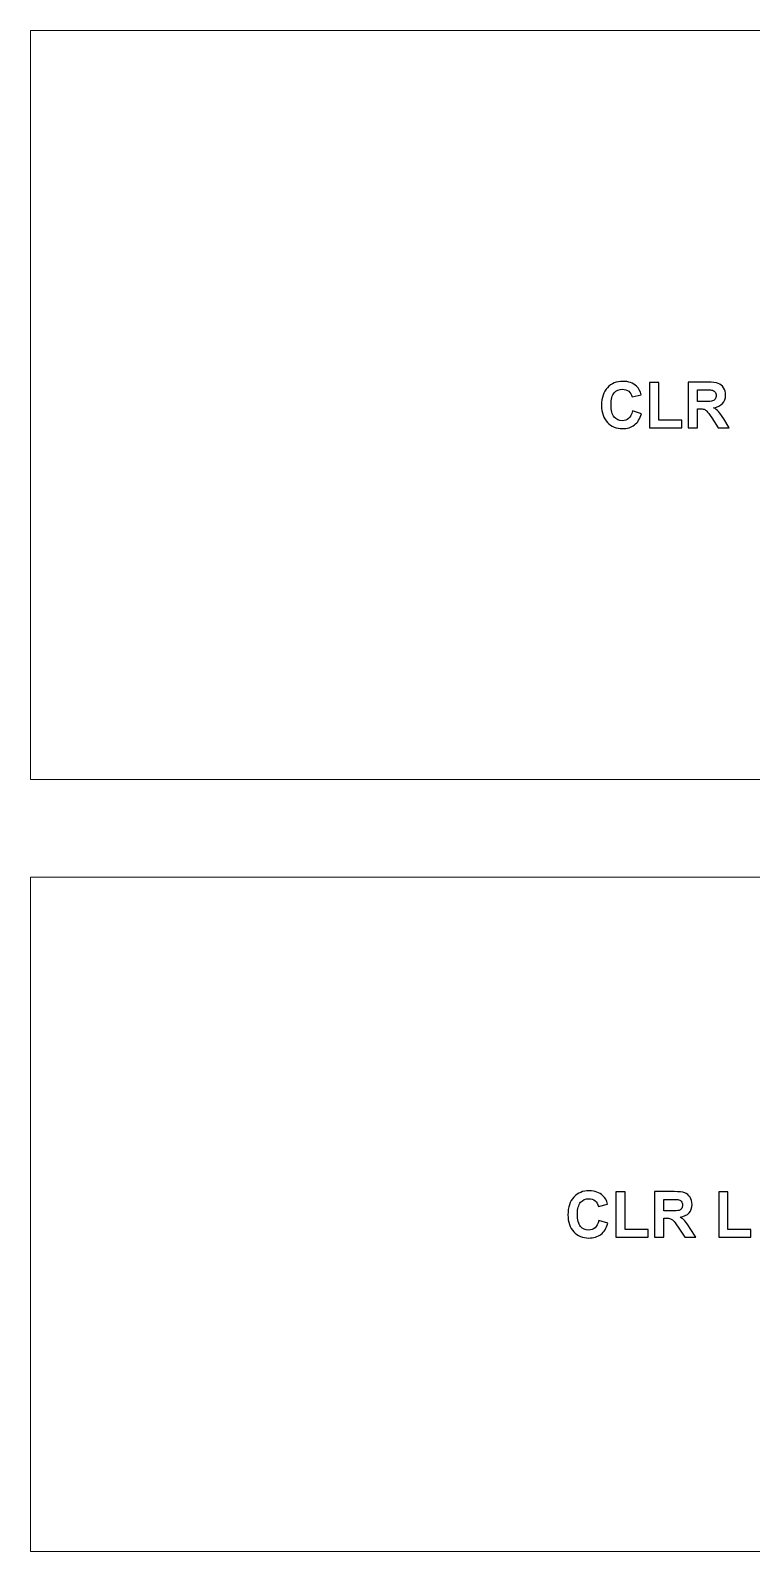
# Model space of a CAD drawing. Header units: inches. Extents: x -4.19 to 0.65, y 0.81 to 5.45.
# Drawn here: x -4.19 to -1.992, y 0.812 to 5.449 of the extents above; entities that cross this region are included whole.
import ezdxf

# ---------------------------------------------------------------- set-up
doc = ezdxf.new("R2010")
doc.units = ezdxf.units.IN
doc.header["$MEASUREMENT"] = 0
doc.layers.add('Layer 1', color=7, linetype='Continuous')

msp = doc.modelspace()

# ---------------------------------------------------------------- linework, layer by layer
at = {"layer": 'Layer 1', "color": 250, "lineweight": 18}
for points in [[(-4.1904, 3.1654), (0.6521, 3.1654), (0.6521, 5.4489), (-4.1904, 5.4489), (-4.1904, 3.1654)], [(-4.1904, 0.8125), (0.6521, 0.8125), (0.6521, 2.8676), (-4.1904, 2.8676), (-4.1904, 0.8125)]]:
    msp.add_lwpolyline(points, close=True, dxfattribs=at)
at = {"layer": 'Layer 1', "color": 250}
for points, knots in [([(-2.3556, 4.2889), (-2.3556, 4.2889), (-2.3284, 4.2805), (-2.3284, 4.2805), (-2.3284, 4.2805), (-2.3325, 4.2652), (-2.3395, 4.2538), (-2.3492, 4.2463), (-2.3492, 4.2463), (-2.359, 4.2389), (-2.3713, 4.2352), (-2.3862, 4.2352), (-2.3862, 4.2352), (-2.4047, 4.2352), (-2.4199, 4.2415), (-2.4318, 4.2542), (-2.4318, 4.2542), (-2.4437, 4.2668), (-2.4497, 4.2841), (-2.4497, 4.306), (-2.4497, 4.306), (-2.4497, 4.3292), (-2.4437, 4.3472), (-2.4317, 4.36), (-2.4317, 4.36), (-2.4198, 4.3729), (-2.404, 4.3793), (-2.3845, 4.3793), (-2.3845, 4.3793), (-2.3675, 4.3793), (-2.3536, 4.3742), (-2.343, 4.3641), (-2.343, 4.3641), (-2.3367, 4.3582), (-2.3319, 4.3496), (-2.3287, 4.3384), (-2.3287, 4.3384), (-2.3287, 4.3384), (-2.3566, 4.3318), (-2.3566, 4.3318), (-2.3566, 4.3318), (-2.3582, 4.339), (-2.3616, 4.3447), (-2.3669, 4.3489), (-2.3669, 4.3489), (-2.3721, 4.3531), (-2.3785, 4.3552), (-2.3859, 4.3552), (-2.3859, 4.3552), (-2.3963, 4.3552), (-2.4046, 4.3515), (-2.4111, 4.3441), (-2.4111, 4.3441), (-2.4175, 4.3367), (-2.4207, 4.3247), (-2.4207, 4.3081), (-2.4207, 4.3081), (-2.4207, 4.2905), (-2.4175, 4.278), (-2.4112, 4.2705), (-2.4112, 4.2705), (-2.4049, 4.263), (-2.3966, 4.2593), (-2.3865, 4.2593), (-2.3865, 4.2593), (-2.379, 4.2593), (-2.3726, 4.2617), (-2.3672, 4.2664), (-2.3672, 4.2664), (-2.3618, 4.2712), (-2.3579, 4.2787), (-2.3556, 4.2889)], [0, 0, 0, 0, 0.052632, 0.052632, 0.052632, 0.052632, 0.105263, 0.105263, 0.105263, 0.105263, 0.157895, 0.157895, 0.157895, 0.157895, 0.210526, 0.210526, 0.210526, 0.210526, 0.263158, 0.263158, 0.263158, 0.263158, 0.315789, 0.315789, 0.315789, 0.315789, 0.368421, 0.368421, 0.368421, 0.368421, 0.421053, 0.421053, 0.421053, 0.421053, 0.473684, 0.473684, 0.473684, 0.473684, 0.526316, 0.526316, 0.526316, 0.526316, 0.578947, 0.578947, 0.578947, 0.578947, 0.631579, 0.631579, 0.631579, 0.631579, 0.684211, 0.684211, 0.684211, 0.684211, 0.736842, 0.736842, 0.736842, 0.736842, 0.789474, 0.789474, 0.789474, 0.789474, 0.842105, 0.842105, 0.842105, 0.842105, 0.894737, 0.894737, 0.894737, 0.894737, 1, 1, 1, 1]), ([(-2.3034, 4.2375), (-2.3034, 4.2375), (-2.3034, 4.3756), (-2.3034, 4.3756), (-2.3034, 4.3756), (-2.3034, 4.3756), (-2.2752, 4.3756), (-2.2752, 4.3756), (-2.2752, 4.3756), (-2.2752, 4.3756), (-2.2752, 4.2611), (-2.2752, 4.2611), (-2.2752, 4.2611), (-2.2752, 4.2611), (-2.2054, 4.2611), (-2.2054, 4.2611), (-2.2054, 4.2611), (-2.2054, 4.2611), (-2.2054, 4.2375), (-2.2054, 4.2375), (-2.2054, 4.2375), (-2.2054, 4.2375), (-2.3034, 4.2375), (-2.3034, 4.2375)], [0, 0, 0, 0, 0.142857, 0.142857, 0.142857, 0.142857, 0.285714, 0.285714, 0.285714, 0.285714, 0.428571, 0.428571, 0.428571, 0.428571, 0.571429, 0.571429, 0.571429, 0.571429, 0.714286, 0.714286, 0.714286, 0.714286, 1, 1, 1, 1]), ([(-2.1854, 4.2375), (-2.1854, 4.2375), (-2.1854, 4.3768), (-2.1854, 4.3768), (-2.1854, 4.3768), (-2.1854, 4.3768), (-2.1262, 4.3768), (-2.1262, 4.3768), (-2.1262, 4.3768), (-2.1114, 4.3768), (-2.1005, 4.3755), (-2.0938, 4.373), (-2.0938, 4.373), (-2.087, 4.3705), (-2.0816, 4.3661), (-2.0776, 4.3597), (-2.0776, 4.3597), (-2.0735, 4.3533), (-2.0715, 4.346), (-2.0715, 4.3377), (-2.0715, 4.3377), (-2.0715, 4.3273), (-2.0745, 4.3186), (-2.0807, 4.3118), (-2.0807, 4.3118), (-2.0868, 4.305), (-2.0959, 4.3008), (-2.1081, 4.299), (-2.1081, 4.299), (-2.1021, 4.2954), (-2.0971, 4.2916), (-2.0931, 4.2873), (-2.0931, 4.2873), (-2.0892, 4.2831), (-2.0839, 4.2755), (-2.0772, 4.2647), (-2.0772, 4.2647), (-2.0772, 4.2647), (-2.0602, 4.2375), (-2.0602, 4.2375), (-2.0602, 4.2375), (-2.0602, 4.2375), (-2.0938, 4.2375), (-2.0938, 4.2375), (-2.0938, 4.2375), (-2.0938, 4.2375), (-2.114, 4.2679), (-2.114, 4.2679), (-2.114, 4.2679), (-2.1212, 4.2787), (-2.1262, 4.2855), (-2.1289, 4.2883), (-2.1289, 4.2883), (-2.1315, 4.2911), (-2.1343, 4.2931), (-2.1373, 4.2941), (-2.1373, 4.2941), (-2.1403, 4.2951), (-2.1451, 4.2957), (-2.1515, 4.2957), (-2.1515, 4.2957), (-2.1515, 4.2957), (-2.1572, 4.2957), (-2.1572, 4.2957), (-2.1572, 4.2957), (-2.1572, 4.2957), (-2.1572, 4.2375), (-2.1572, 4.2375), (-2.1572, 4.2375), (-2.1572, 4.2375), (-2.1854, 4.2375), (-2.1854, 4.2375)], [0, 0, 0, 0, 0.052632, 0.052632, 0.052632, 0.052632, 0.105263, 0.105263, 0.105263, 0.105263, 0.157895, 0.157895, 0.157895, 0.157895, 0.210526, 0.210526, 0.210526, 0.210526, 0.263158, 0.263158, 0.263158, 0.263158, 0.315789, 0.315789, 0.315789, 0.315789, 0.368421, 0.368421, 0.368421, 0.368421, 0.421053, 0.421053, 0.421053, 0.421053, 0.473684, 0.473684, 0.473684, 0.473684, 0.526316, 0.526316, 0.526316, 0.526316, 0.578947, 0.578947, 0.578947, 0.578947, 0.631579, 0.631579, 0.631579, 0.631579, 0.684211, 0.684211, 0.684211, 0.684211, 0.736842, 0.736842, 0.736842, 0.736842, 0.789474, 0.789474, 0.789474, 0.789474, 0.842105, 0.842105, 0.842105, 0.842105, 0.894737, 0.894737, 0.894737, 0.894737, 1, 1, 1, 1]), ([(-2.1572, 4.3178), (-2.1572, 4.3178), (-2.1364, 4.3178), (-2.1364, 4.3178), (-2.1364, 4.3178), (-2.123, 4.3178), (-2.1146, 4.3184), (-2.1112, 4.3196), (-2.1112, 4.3196), (-2.1079, 4.3207), (-2.1052, 4.3227), (-2.1033, 4.3254), (-2.1033, 4.3254), (-2.1014, 4.3282), (-2.1005, 4.3317), (-2.1005, 4.3359), (-2.1005, 4.3359), (-2.1005, 4.3406), (-2.1017, 4.3444), (-2.1042, 4.3473), (-2.1042, 4.3473), (-2.1067, 4.3502), (-2.1103, 4.352), (-2.1148, 4.3527), (-2.1148, 4.3527), (-2.1171, 4.3531), (-2.1239, 4.3532), (-2.1353, 4.3532), (-2.1353, 4.3532), (-2.1353, 4.3532), (-2.1572, 4.3532), (-2.1572, 4.3532), (-2.1572, 4.3532), (-2.1572, 4.3532), (-2.1572, 4.3178), (-2.1572, 4.3178)], [0, 0, 0, 0, 0.1, 0.1, 0.1, 0.1, 0.2, 0.2, 0.2, 0.2, 0.3, 0.3, 0.3, 0.3, 0.4, 0.4, 0.4, 0.4, 0.5, 0.5, 0.5, 0.5, 0.6, 0.6, 0.6, 0.6, 0.7, 0.7, 0.7, 0.7, 0.8, 0.8, 0.8, 0.8, 1, 1, 1, 1]), ([(-2.4579, 1.8218), (-2.4579, 1.8218), (-2.4307, 1.8134), (-2.4307, 1.8134), (-2.4307, 1.8134), (-2.4349, 1.7981), (-2.4419, 1.7867), (-2.4516, 1.7793), (-2.4516, 1.7793), (-2.4613, 1.7718), (-2.4736, 1.7681), (-2.4886, 1.7681), (-2.4886, 1.7681), (-2.5071, 1.7681), (-2.5223, 1.7744), (-2.5342, 1.7871), (-2.5342, 1.7871), (-2.5461, 1.7997), (-2.5521, 1.817), (-2.5521, 1.8389), (-2.5521, 1.8389), (-2.5521, 1.8621), (-2.5461, 1.8801), (-2.5341, 1.8929), (-2.5341, 1.8929), (-2.5221, 1.9058), (-2.5064, 1.9122), (-2.4869, 1.9122), (-2.4869, 1.9122), (-2.4698, 1.9122), (-2.456, 1.9071), (-2.4454, 1.8971), (-2.4454, 1.8971), (-2.439, 1.8911), (-2.4343, 1.8825), (-2.4311, 1.8714), (-2.4311, 1.8714), (-2.4311, 1.8714), (-2.4589, 1.8647), (-2.4589, 1.8647), (-2.4589, 1.8647), (-2.4606, 1.8719), (-2.464, 1.8776), (-2.4692, 1.8818), (-2.4692, 1.8818), (-2.4745, 1.886), (-2.4808, 1.8881), (-2.4883, 1.8881), (-2.4883, 1.8881), (-2.4986, 1.8881), (-2.507, 1.8844), (-2.5134, 1.877), (-2.5134, 1.877), (-2.5199, 1.8696), (-2.5231, 1.8576), (-2.5231, 1.841), (-2.5231, 1.841), (-2.5231, 1.8234), (-2.5199, 1.8109), (-2.5136, 1.8034), (-2.5136, 1.8034), (-2.5072, 1.7959), (-2.499, 1.7922), (-2.4889, 1.7922), (-2.4889, 1.7922), (-2.4814, 1.7922), (-2.4749, 1.7946), (-2.4695, 1.7993), (-2.4695, 1.7993), (-2.4642, 1.8041), (-2.4603, 1.8116), (-2.4579, 1.8218)], [0, 0, 0, 0, 0.052632, 0.052632, 0.052632, 0.052632, 0.105263, 0.105263, 0.105263, 0.105263, 0.157895, 0.157895, 0.157895, 0.157895, 0.210526, 0.210526, 0.210526, 0.210526, 0.263158, 0.263158, 0.263158, 0.263158, 0.315789, 0.315789, 0.315789, 0.315789, 0.368421, 0.368421, 0.368421, 0.368421, 0.421053, 0.421053, 0.421053, 0.421053, 0.473684, 0.473684, 0.473684, 0.473684, 0.526316, 0.526316, 0.526316, 0.526316, 0.578947, 0.578947, 0.578947, 0.578947, 0.631579, 0.631579, 0.631579, 0.631579, 0.684211, 0.684211, 0.684211, 0.684211, 0.736842, 0.736842, 0.736842, 0.736842, 0.789474, 0.789474, 0.789474, 0.789474, 0.842105, 0.842105, 0.842105, 0.842105, 0.894737, 0.894737, 0.894737, 0.894737, 1, 1, 1, 1]), ([(-2.4058, 1.7704), (-2.4058, 1.7704), (-2.4058, 1.9085), (-2.4058, 1.9085), (-2.4058, 1.9085), (-2.4058, 1.9085), (-2.3776, 1.9085), (-2.3776, 1.9085), (-2.3776, 1.9085), (-2.3776, 1.9085), (-2.3776, 1.794), (-2.3776, 1.794), (-2.3776, 1.794), (-2.3776, 1.794), (-2.3078, 1.794), (-2.3078, 1.794), (-2.3078, 1.794), (-2.3078, 1.794), (-2.3078, 1.7704), (-2.3078, 1.7704), (-2.3078, 1.7704), (-2.3078, 1.7704), (-2.4058, 1.7704), (-2.4058, 1.7704)], [0, 0, 0, 0, 0.142857, 0.142857, 0.142857, 0.142857, 0.285714, 0.285714, 0.285714, 0.285714, 0.428571, 0.428571, 0.428571, 0.428571, 0.571429, 0.571429, 0.571429, 0.571429, 0.714286, 0.714286, 0.714286, 0.714286, 1, 1, 1, 1]), ([(-2.2878, 1.7704), (-2.2878, 1.7704), (-2.2878, 1.9097), (-2.2878, 1.9097), (-2.2878, 1.9097), (-2.2878, 1.9097), (-2.2286, 1.9097), (-2.2286, 1.9097), (-2.2286, 1.9097), (-2.2137, 1.9097), (-2.2029, 1.9084), (-2.1962, 1.9059), (-2.1962, 1.9059), (-2.1894, 1.9034), (-2.184, 1.899), (-2.1799, 1.8926), (-2.1799, 1.8926), (-2.1759, 1.8862), (-2.1739, 1.8789), (-2.1739, 1.8706), (-2.1739, 1.8706), (-2.1739, 1.8602), (-2.1769, 1.8516), (-2.183, 1.8448), (-2.183, 1.8448), (-2.1892, 1.8379), (-2.1983, 1.8337), (-2.2105, 1.8319), (-2.2105, 1.8319), (-2.2044, 1.8284), (-2.1994, 1.8245), (-2.1955, 1.8202), (-2.1955, 1.8202), (-2.1916, 1.816), (-2.1862, 1.8084), (-2.1796, 1.7976), (-2.1796, 1.7976), (-2.1796, 1.7976), (-2.1626, 1.7704), (-2.1626, 1.7704), (-2.1626, 1.7704), (-2.1626, 1.7704), (-2.1962, 1.7704), (-2.1962, 1.7704), (-2.1962, 1.7704), (-2.1962, 1.7704), (-2.2163, 1.8008), (-2.2163, 1.8008), (-2.2163, 1.8008), (-2.2236, 1.8116), (-2.2285, 1.8184), (-2.2312, 1.8213), (-2.2312, 1.8213), (-2.2339, 1.824), (-2.2367, 1.826), (-2.2397, 1.827), (-2.2397, 1.827), (-2.2427, 1.8281), (-2.2474, 1.8286), (-2.2539, 1.8286), (-2.2539, 1.8286), (-2.2539, 1.8286), (-2.2596, 1.8286), (-2.2596, 1.8286), (-2.2596, 1.8286), (-2.2596, 1.8286), (-2.2596, 1.7704), (-2.2596, 1.7704), (-2.2596, 1.7704), (-2.2596, 1.7704), (-2.2878, 1.7704), (-2.2878, 1.7704)], [0, 0, 0, 0, 0.052632, 0.052632, 0.052632, 0.052632, 0.105263, 0.105263, 0.105263, 0.105263, 0.157895, 0.157895, 0.157895, 0.157895, 0.210526, 0.210526, 0.210526, 0.210526, 0.263158, 0.263158, 0.263158, 0.263158, 0.315789, 0.315789, 0.315789, 0.315789, 0.368421, 0.368421, 0.368421, 0.368421, 0.421053, 0.421053, 0.421053, 0.421053, 0.473684, 0.473684, 0.473684, 0.473684, 0.526316, 0.526316, 0.526316, 0.526316, 0.578947, 0.578947, 0.578947, 0.578947, 0.631579, 0.631579, 0.631579, 0.631579, 0.684211, 0.684211, 0.684211, 0.684211, 0.736842, 0.736842, 0.736842, 0.736842, 0.789474, 0.789474, 0.789474, 0.789474, 0.842105, 0.842105, 0.842105, 0.842105, 0.894737, 0.894737, 0.894737, 0.894737, 1, 1, 1, 1]), ([(-2.0926, 1.7704), (-2.0926, 1.7704), (-2.0926, 1.9085), (-2.0926, 1.9085), (-2.0926, 1.9085), (-2.0926, 1.9085), (-2.0644, 1.9085), (-2.0644, 1.9085), (-2.0644, 1.9085), (-2.0644, 1.9085), (-2.0644, 1.794), (-2.0644, 1.794), (-2.0644, 1.794), (-2.0644, 1.794), (-1.9946, 1.794), (-1.9946, 1.794), (-1.9946, 1.794), (-1.9946, 1.794), (-1.9946, 1.7704), (-1.9946, 1.7704), (-1.9946, 1.7704), (-1.9946, 1.7704), (-2.0926, 1.7704), (-2.0926, 1.7704)], [0, 0, 0, 0, 0.142857, 0.142857, 0.142857, 0.142857, 0.285714, 0.285714, 0.285714, 0.285714, 0.428571, 0.428571, 0.428571, 0.428571, 0.571429, 0.571429, 0.571429, 0.571429, 0.714286, 0.714286, 0.714286, 0.714286, 1, 1, 1, 1]), ([(-2.2596, 1.8507), (-2.2596, 1.8507), (-2.2388, 1.8507), (-2.2388, 1.8507), (-2.2388, 1.8507), (-2.2253, 1.8507), (-2.2169, 1.8513), (-2.2136, 1.8525), (-2.2136, 1.8525), (-2.2102, 1.8536), (-2.2076, 1.8556), (-2.2057, 1.8584), (-2.2057, 1.8584), (-2.2038, 1.8611), (-2.2028, 1.8646), (-2.2028, 1.8688), (-2.2028, 1.8688), (-2.2028, 1.8735), (-2.2041, 1.8773), (-2.2066, 1.8802), (-2.2066, 1.8802), (-2.2091, 1.8831), (-2.2126, 1.8849), (-2.2172, 1.8856), (-2.2172, 1.8856), (-2.2195, 1.886), (-2.2263, 1.8861), (-2.2377, 1.8861), (-2.2377, 1.8861), (-2.2377, 1.8861), (-2.2596, 1.8861), (-2.2596, 1.8861), (-2.2596, 1.8861), (-2.2596, 1.8861), (-2.2596, 1.8507), (-2.2596, 1.8507)], [0, 0, 0, 0, 0.1, 0.1, 0.1, 0.1, 0.2, 0.2, 0.2, 0.2, 0.3, 0.3, 0.3, 0.3, 0.4, 0.4, 0.4, 0.4, 0.5, 0.5, 0.5, 0.5, 0.6, 0.6, 0.6, 0.6, 0.7, 0.7, 0.7, 0.7, 0.8, 0.8, 0.8, 0.8, 1, 1, 1, 1])]:
    msp.add_open_spline(points, degree=3, knots=knots, dxfattribs=at)

doc.saveas('drawing.dxf')
